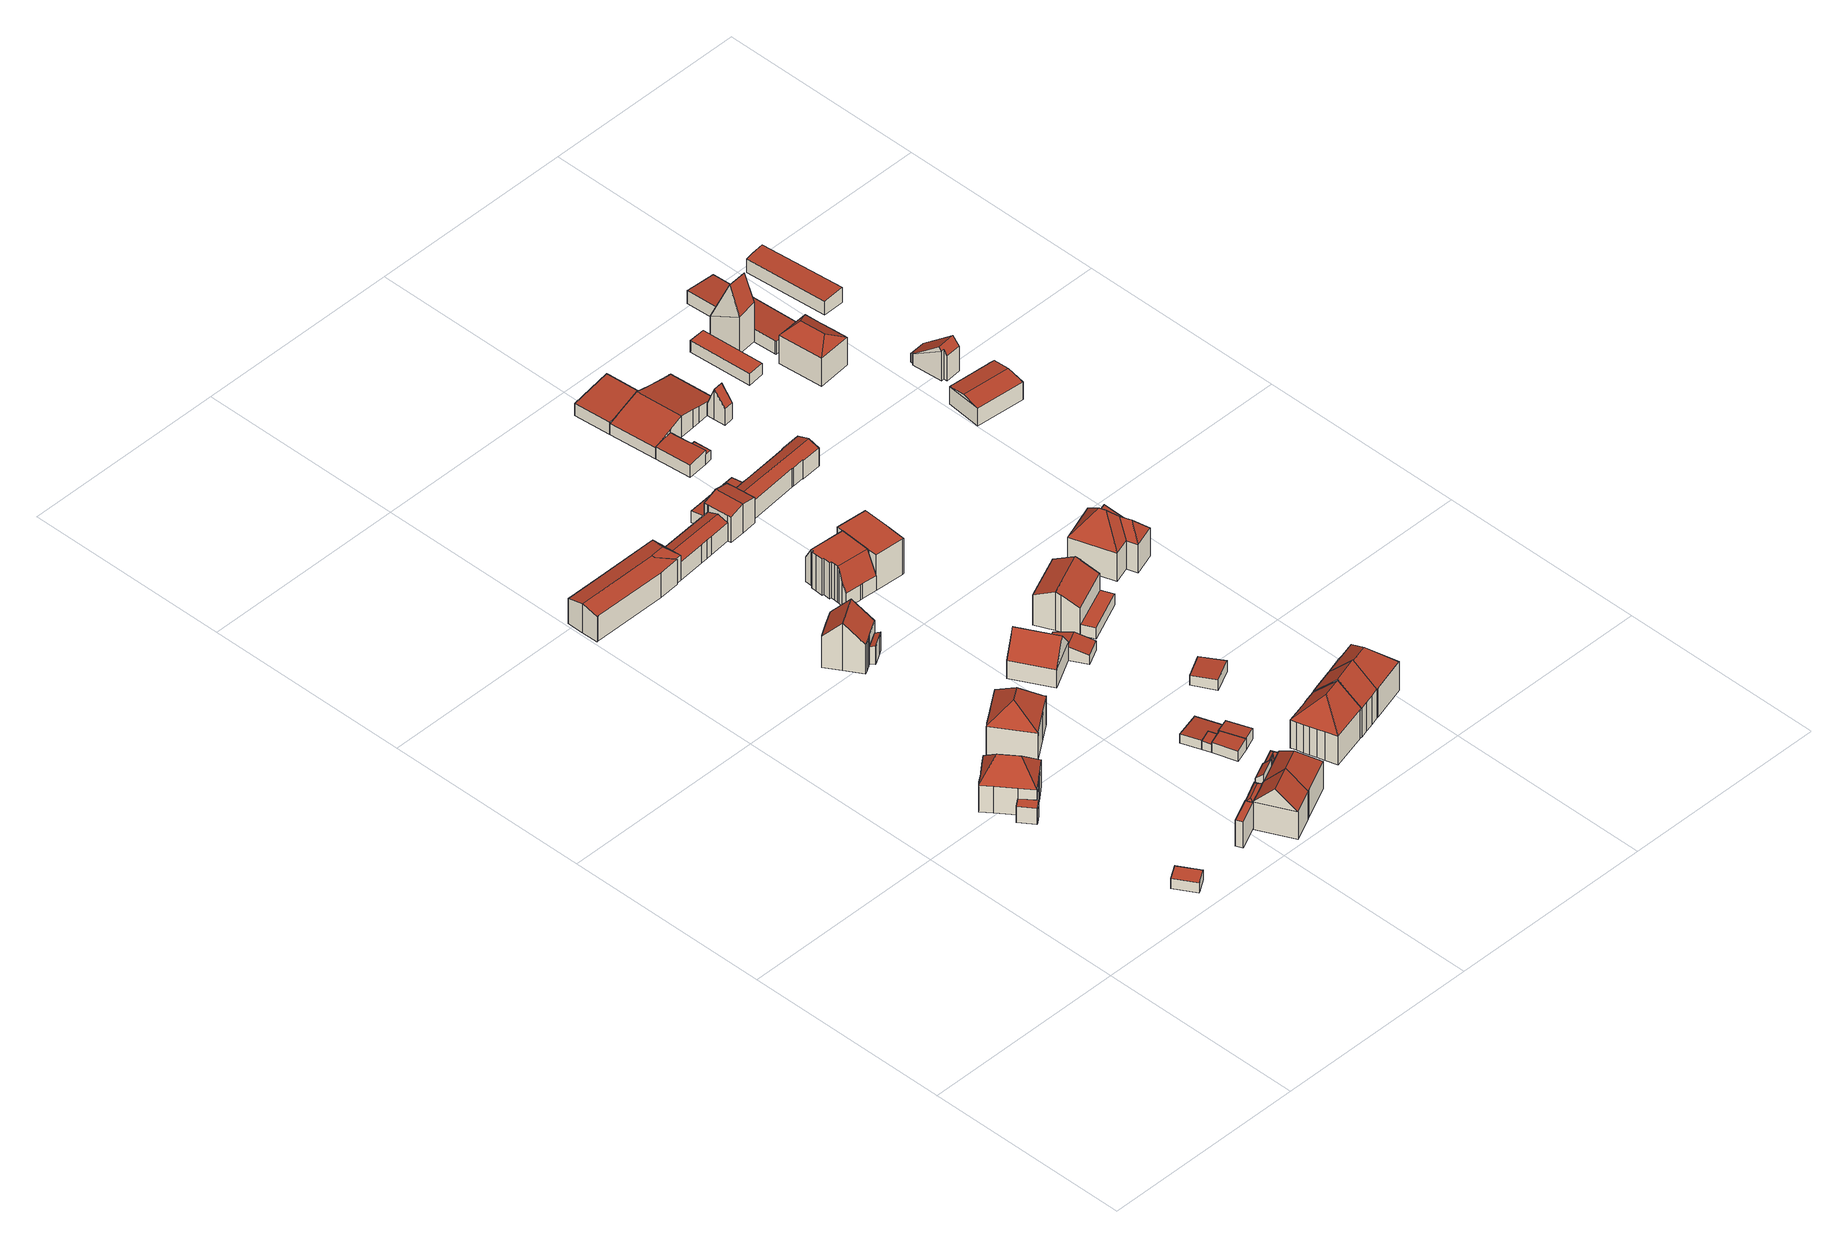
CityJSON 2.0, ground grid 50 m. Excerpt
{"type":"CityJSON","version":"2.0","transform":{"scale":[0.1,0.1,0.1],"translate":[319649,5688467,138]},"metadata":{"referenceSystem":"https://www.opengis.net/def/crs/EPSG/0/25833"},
"CityObjects":{
"building1":{"type":"Building","attributes":{"Dachtyp_tdc":"tdcPolyFlatRoof","Gemeindeschluessel":14713000,"Dachneigung":0,"QualitaetDacherkennung":78,"Geometrietyp2DReferenz":"3000","function":"31001_9998","roofType":"1000","measuredHeight":2.66},"geometry":[{"type":"MultiSurface","lod":"2","boundaries":[[[0,1,2,3]],[[1,4,5,2]],[[4,6,7,5]],[[6,8,9,7]],[[8,10,11,9]],[[10,0,3,11]],[[10,8,6,4,1,0]],[[3,2,5,7,9,11]]],"semantics":{"surfaces":[{"type":"WallSurface"},{"type":"RoofSurface"},{"type":"GroundSurface"}],"values":[0,0,0,0,0,0,1,2]}}]},
"building2":{"type":"Building","attributes":{"Gemeindeschluessel":14713000,"Geometrietyp2DReferenz":"3000","function":"31001_9998","roofType":"9999"},"children":["building2-1","building2-2"]},
"building2-1":{"type":"BuildingPart","attributes":{"Dachtyp_tdc":"tdcPolyFlatRoof","Dachneigung":0,"QualitaetDacherkennung":49,"Geometrietyp2DReferenz":"3000","roofType":"1000","measuredHeight":4.29},"parents":["building2"],"geometry":[{"type":"MultiSurface","lod":"2","boundaries":[[[12,13,14,15]],[[13,16,17,14]],[[16,18,19,17]],[[18,20,21,19]],[[20,18,16,13,12,22]],[[15,14,17,19,21,23]],[[15,23,22,12]],[[23,21,20,22]]],"semantics":{"surfaces":[{"type":"WallSurface"},{"type":"RoofSurface"},{"type":"GroundSurface"},{"type":"ClosureSurface"}],"values":[0,0,0,0,1,2,3,3]}}]},
"building2-2":{"type":"BuildingPart","attributes":{"Dachtyp_tdc":"tdcHipRoof","Dachneigung":46.5,"QualitaetDacherkennung":82,"Geometrietyp2DReferenz":"3000","roofType":"3200","measuredHeight":11.86},"parents":["building2"],"geometry":[{"type":"MultiSurface","lod":"2","boundaries":[[[24,25,26,27]],[[25,28,29,26]],[[28,30,31,29]],[[30,32,33,31]],[[32,34,35,33]],[[34,36,37,35]],[[36,38,39,37]],[[38,40,41,39]],[[40,42,43,41]],[[42,44,45,43]],[[44,46,47,45]],[[46,48,49,47]],[[48,50,51,49]],[[50,52,12,15,51]],[[53,54,55,21,20]],[[54,24,27,55]],[[56,52,50,48,46,44,42,40,57]],[[38,36,34,32,30,28,25,24,58]],[[40,38,58,57]],[[24,54,53,56,57,58]],[[27,26,29,31,33,35,37,39,41,43,45,47,49,51,15,23,21,55]],[[22,12,52,56]],[[23,15,12,22]],[[20,22,56,53]],[[23,22,20,21]]],"semantics":{"surfaces":[{"type":"WallSurface"},{"type":"RoofSurface"},{"type":"GroundSurface"},{"type":"ClosureSurface"}],"values":[0,0,0,0,0,0,0,0,0,0,0,0,0,0,0,0,1,1,1,1,2,0,3,0,3]}}]},
"building3":{"type":"Building","attributes":{"Dachtyp_tdc":"tdcPolyFlatRoof","Gemeindeschluessel":14713000,"Dachneigung":0,"QualitaetDacherkennung":28,"Geometrietyp2DReferenz":"3000","function":"31001_9998","roofType":"1000","measuredHeight":6.95},"geometry":[{"type":"MultiSurface","lod":"2","boundaries":[[[59,60,61,62]],[[60,63,64,61]],[[63,65,66,64]],[[65,59,62,66]],[[65,63,60,59]],[[62,61,64,66]]],"semantics":{"surfaces":[{"type":"WallSurface"},{"type":"RoofSurface"},{"type":"GroundSurface"}],"values":[0,0,0,0,1,2]}}]},
"building4":{"type":"Building","attributes":{"Dachtyp_tdc":"tdcFreeFormRoof","Gemeindeschluessel":14713000,"Dachneigung":41.77,"QualitaetDacherkennung":82,"Geometrietyp2DReferenz":"3000","function":"31001_9998","roofType":"5000","measuredHeight":12.21},"geometry":[{"type":"MultiSurface","lod":"2","boundaries":[[[67,68,69,70]],[[68,71,72,69]],[[71,73,74,72]],[[73,75,76,74]],[[75,77,78,76]],[[77,79,80,78]],[[79,81,82,80]],[[81,83,84,82]],[[83,85,86,84]],[[85,87,88,86]],[[87,89,90,88]],[[89,67,70,90]],[[91,81,79,92,93]],[[89,94,67]],[[94,93,92,77,75,73,71,68,67]],[[83,91,93,94,89,87,85]],[[79,77,92]],[[83,81,91]],[[70,69,72,74,76,78,80,82,84,86,88,90]]],"semantics":{"surfaces":[{"type":"WallSurface"},{"type":"RoofSurface"},{"type":"GroundSurface"}],"values":[0,0,0,0,0,0,0,0,0,0,0,0,1,1,1,1,0,0,2]}}]},
"building5":{"type":"Building","attributes":{"Dachtyp_tdc":"tdcFreeFormRoof","Gemeindeschluessel":14713000,"Dachneigung":27.28,"QualitaetDacherkennung":21,"Geometrietyp2DReferenz":"3000","function":"31001_9998","roofType":"5000","measuredHeight":7.57},"geometry":[{"type":"MultiSurface","lod":"2","boundaries":[[[95,96,97,98]],[[96,99,100,97]],[[99,101,102,100]],[[101,95,98,102]],[[103,104,101,99]],[[103,99,96]],[[104,103,96,95]],[[104,95,101]],[[98,97,100,102]]],"semantics":{"surfaces":[{"type":"WallSurface"},{"type":"RoofSurface"},{"type":"GroundSurface"}],"values":[0,0,0,0,1,1,1,1,2]}}]},
"building6":{"type":"Building","attributes":{"Dachtyp_tdc":"tdcFreeFormRoof","Gemeindeschluessel":14713000,"Dachneigung":45.84,"QualitaetDacherkennung":69,"Geometrietyp2DReferenz":"3000","function":"31001_9998","roofType":"5000","measuredHeight":12.21},"geometry":[{"type":"MultiSurface","lod":"2","boundaries":[[[105,106,102,107]],[[106,108,109,102]],[[108,110,100,109]],[[110,111,112,100]],[[111,113,114,112]],[[113,105,107,114]],[[115,116,117,118,119,120]],[[113,120,119,105]],[[106,118,117,108]],[[105,119,118,106]],[[108,117,116,110]],[[110,116,115,111]],[[111,115,120,113]],[[107,102,109,100,112,114]]],"semantics":{"surfaces":[{"type":"WallSurface"},{"type":"RoofSurface"},{"type":"GroundSurface"}],"values":[0,0,0,0,0,0,1,1,0,0,0,0,0,2]}}]},
"building7":{"type":"Building","attributes":{"Gemeindeschluessel":14713000,"Geometrietyp2DReferenz":"3000","function":"31001_9998","roofType":"9999"},"children":["building7-1","building7-2"]},
"building7-1":{"type":"BuildingPart","attributes":{"Dachtyp_tdc":"tdcPolyFlatRoof","Dachneigung":17.77,"QualitaetDacherkennung":43,"Geometrietyp2DReferenz":"3000","roofType":"2100","measuredHeight":4.96},"parents":["building7"],"geometry":[{"type":"MultiSurface","lod":"2","boundaries":[[[121,122,123,124]],[[122,125,126,123]],[[125,127,128,126]],[[127,129,130,128]],[[129,131,132,130]],[[133,121,124,134]],[[133,131,129,127,125,122,121]],[[124,123,126,128,130,132,134]],[[134,132,131,133]]],"semantics":{"surfaces":[{"type":"WallSurface"},{"type":"RoofSurface"},{"type":"GroundSurface"},{"type":"ClosureSurface"}],"values":[0,0,0,0,0,0,1,2,3]}}]},
"building7-2":{"type":"BuildingPart","attributes":{"Dachtyp_tdc":"tdcGableRoof","Dachneigung":45.59,"QualitaetDacherkennung":78,"Geometrietyp2DReferenz":"3000","roofType":"3100","measuredHeight":12.69},"parents":["building7"],"geometry":[{"type":"MultiSurface","lod":"2","boundaries":[[[135,136,137,138]],[[136,139,140,137]],[[139,141,142,140]],[[141,143,144,142]],[[143,145,146,144]],[[145,147,148,146]],[[147,149,150,148]],[[149,151,152,150]],[[151,153,154,152]],[[153,155,133,134,154]],[[156,135,138,132,131]],[[153,151,149,147,145,143,141]],[[141,139,136,135,156,155,153]],[[138,137,140,142,144,146,148,150,152,154,134,132]],[[131,133,155,156]],[[131,132,134,133]]],"semantics":{"surfaces":[{"type":"WallSurface"},{"type":"RoofSurface"},{"type":"GroundSurface"},{"type":"ClosureSurface"}],"values":[0,0,0,0,0,0,0,0,0,0,0,1,1,2,0,3]}}]},
"building8":{"type":"Building","attributes":{"Gemeindeschluessel":14713000,"Geometrietyp2DReferenz":"3000","function":"31001_9998","roofType":"9999"},"children":["building8-1","building8-2"]},
"building8-1":{"type":"BuildingPart","attributes":{"Dachtyp_tdc":"tdcPolyFlatRoof","Dachneigung":41.36,"QualitaetDacherkennung":38,"Geometrietyp2DReferenz":"3000","roofType":"2100","measuredHeight":9.29},"parents":["building8"],"geometry":[{"type":"MultiSurface","lod":"2","boundaries":[[[157,158,159,160]],[[158,161,162,159]],[[161,163,162]],[[164,157,160,112,115]],[[164,161,158,157]],[[160,159,162,112]],[[164,115,163,161]],[[115,112,162,163]]],"semantics":{"surfaces":[{"type":"WallSurface"},{"type":"RoofSurface"},{"type":"GroundSurface"},{"type":"ClosureSurface"}],"values":[0,0,0,0,1,2,0,3]}}]},
"building8-2":{"type":"BuildingPart","attributes":{"Dachtyp_tdc":"tdcHipAndGableRoof","Dachneigung":45.84,"QualitaetDacherkennung":68,"Geometrietyp2DReferenz":"3000","roofType":"5000","measuredHeight":12.21},"parents":["building8"],"geometry":[{"type":"MultiSurface","lod":"2","boundaries":[[[120,115,112,165]],[[163,166,167,162]],[[166,168,169,167]],[[168,170,171,169]],[[170,172,173,171]],[[172,113,114,173]],[[113,120,165,114]],[[170,168,174]],[[168,166,163,115,120,174]],[[120,113,172,170,174]],[[165,112,162,167,169,171,173,114]],[[162,112,115,163]]],"semantics":{"surfaces":[{"type":"WallSurface"},{"type":"RoofSurface"},{"type":"GroundSurface"},{"type":"ClosureSurface"}],"values":[0,0,0,0,0,0,0,1,1,1,2,3]}}]},
"building9":{"type":"Building","attributes":{"Dachtyp_tdc":"tdcFreeFormRoof","Gemeindeschluessel":14713000,"Dachneigung":28.55,"QualitaetDacherkennung":20,"Geometrietyp2DReferenz":"3000","function":"31001_9998","roofType":"5000","measuredHeight":7.57},"geometry":[{"type":"MultiSurface","lod":"2","boundaries":[[[175,176,177,178]],[[176,179,180,177]],[[179,181,182,180]],[[181,183,184,182]],[[183,175,178,184]],[[185,181,179]],[[179,176,186,185]],[[185,183,181]],[[185,175,183]],[[186,175,185]],[[175,186,176]],[[178,177,180,182,184]]],"semantics":{"surfaces":[{"type":"WallSurface"},{"type":"RoofSurface"},{"type":"GroundSurface"}],"values":[0,0,0,0,0,1,1,1,1,1,0,2]}}]},
"building10":{"type":"Building","attributes":{"Gemeindeschluessel":14713000,"Dachtyp_tdc":"tdcPolyFlatRoof","Dachneigung":5.52,"QualitaetDacherkennung":49,"Geometrietyp2DReferenz":"3000","function":"31001_9998","roofType":"2100","measuredHeight":2.54},"geometry":[{"type":"MultiSurface","lod":"2","boundaries":[[[187,188,189,190]],[[188,191,192,189]],[[191,193,194,192]],[[193,187,190,194]],[[193,191,188,187]],[[190,189,192,194]]],"semantics":{"surfaces":[{"type":"WallSurface"},{"type":"RoofSurface"},{"type":"GroundSurface"}],"values":[0,0,0,0,1,2]}}]},
"building11":{"type":"Building","attributes":{"Dachtyp_tdc":"tdcPolyFlatRoof","Gemeindeschluessel":14713000,"Dachneigung":5.08,"QualitaetDacherkennung":71,"Geometrietyp2DReferenz":"3000","function":"31001_9998","roofType":"2100","measuredHeight":3},"geometry":[{"type":"MultiSurface","lod":"2","boundaries":[[[195,196,197,198]],[[196,199,194,197]],[[199,200,192,194]],[[200,201,202,192]],[[201,203,204,202]],[[203,195,198,204]],[[203,201,200,199,196,195]],[[198,197,194,192,202,204]]],"semantics":{"surfaces":[{"type":"WallSurface"},{"type":"RoofSurface"},{"type":"GroundSurface"}],"values":[0,0,0,0,0,0,1,2]}}]},
"building12":{"type":"Building","attributes":{"Dachtyp_tdc":"tdcPolyFlatRoof","Gemeindeschluessel":14713000,"Dachneigung":8.57,"QualitaetDacherkennung":53,"Geometrietyp2DReferenz":"3000","function":"31001_9998","roofType":"2100","measuredHeight":2.52},"geometry":[{"type":"MultiSurface","lod":"2","boundaries":[[[205,206,207,208]],[[206,209,210,207]],[[209,211,212,210]],[[211,213,214,212]],[[213,215,216,214]],[[215,217,218,216]],[[217,219,220,218]],[[219,205,208,220]],[[219,217,215,213,211,209,206,205]],[[208,207,210,212,214,216,218,220]]],"semantics":{"surfaces":[{"type":"WallSurface"},{"type":"RoofSurface"},{"type":"GroundSurface"}],"values":[0,0,0,0,0,0,0,0,1,2]}}]},
"building13":{"type":"Building","attributes":{"Dachtyp_tdc":"tdcPolyFlatRoof","Gemeindeschluessel":14713000,"Dachneigung":3.66,"QualitaetDacherkennung":77,"Geometrietyp2DReferenz":"3000","function":"31001_9998","roofType":"2100","measuredHeight":3},"geometry":[{"type":"MultiSurface","lod":"2","boundaries":[[[221,222,223,224]],[[222,225,226,223]],[[225,195,198,226]],[[195,201,202,198]],[[201,221,224,202]],[[201,195,225,222,221]],[[224,223,226,198,202]]],"semantics":{"surfaces":[{"type":"WallSurface"},{"type":"RoofSurface"},{"type":"GroundSurface"}],"values":[0,0,0,0,0,1,2]}}]},
"building14":{"type":"Building","attributes":{"Gemeindeschluessel":14713000,"Dachtyp_tdc":"tdcFreeFormRoof","Dachneigung":51.09,"QualitaetDacherkennung":85,"Geometrietyp2DReferenz":"3000","function":"31001_9998","roofType":"5000","measuredHeight":10.2},"geometry":[{"type":"MultiSurface","lod":"2","boundaries":[[[227,228,229,230]],[[228,231,232,229]],[[231,233,234,232]],[[233,235,236,234]],[[235,237,238,236]],[[237,227,230,238]],[[239,240,241,242,243,244]],[[244,243,245,227]],[[228,245,243,242,231]],[[227,245,228]],[[231,242,241,233]],[[233,241,240,235]],[[235,240,239,237]],[[237,239,244,227]],[[230,229,232,234,236,238]]],"semantics":{"surfaces":[{"type":"WallSurface"},{"type":"RoofSurface"},{"type":"GroundSurface"}],"values":[0,0,0,0,0,0,1,1,0,0,0,0,0,0,2]}}]},
"building15":{"type":"Building","attributes":{"Gemeindeschluessel":14713000,"Geometrietyp2DReferenz":"3000","function":"31001_2000","roofType":"9999"},"children":["building15-1","building15-2","building15-3","building15-4"]},
"building15-1":{"type":"BuildingPart","attributes":{"Dachtyp_tdc":"tdcGableRoof","Dachneigung":14.07,"QualitaetDacherkennung":74,"Geometrietyp2DReferenz":"3000","roofType":"3100","measuredHeight":7.76},"parents":["building15"],"geometry":[{"type":"MultiSurface","lod":"2","boundaries":[[[246,247,248,249,250]],[[247,251,252,248]],[[251,253,254,252]],[[253,255,256,254]],[[255,257,258,256]],[[257,259,258]],[[260,261,262]],[[260,263,264,261]],[[263,265,266,264]],[[265,267,268,266]],[[267,269,270,268]],[[269,271,270]],[[265,263,260,257,255,253]],[[253,251,247,246,269,267,265]],[[272,249,248,252,254,256,258,273,261,264,266,268,270]],[[250,274,271,269,246]],[[250,249,272,274]],[[272,270,271,274]],[[260,262,275,259,257]],[[262,261,273,275]],[[275,273,258,259]]],"semantics":{"surfaces":[{"type":"WallSurface"},{"type":"RoofSurface"},{"type":"GroundSurface"},{"type":"ClosureSurface"}],"values":[0,0,0,0,0,0,0,0,0,0,0,0,1,1,2,0,3,3,0,3,3]}}]},
"building15-2":{"type":"BuildingPart","attributes":{"Dachtyp_tdc":"tdcFreeFormRoof","Dachneigung":13.05,"QualitaetDacherkennung":89,"Geometrietyp2DReferenz":"3000","roofType":"5000","measuredHeight":7.6},"parents":["building15"],"geometry":[{"type":"MultiSurface","lod":"2","boundaries":[[[276,277,278,279]],[[277,280,281,278]],[[280,282,283,281]],[[282,284,285,283]],[[284,286,287,288,285]],[[289,290,291,292,293]],[[290,294,295,291]],[[294,296,297,295]],[[296,298,299,297]],[[298,276,279,299]],[[294,290,300]],[[290,289,301,302,300]],[[289,286,284,301]],[[284,282,280,277,302,301]],[[277,276,298,296,294,300,302]],[[279,278,281,283,285,288,303,292,291,295,297,299]],[[293,304,287,286,289]],[[293,292,303,304]],[[303,288,287,304]]],"semantics":{"surfaces":[{"type":"WallSurface"},{"type":"RoofSurface"},{"type":"GroundSurface"},{"type":"ClosureSurface"}],"values":[0,0,0,0,0,0,0,0,0,0,1,1,1,1,1,2,0,3,3]}}]},
"building15-3":{"type":"BuildingPart","attributes":{"Dachtyp_tdc":"tdcGableRoof","Dachneigung":19.37,"QualitaetDacherkennung":83,"Geometrietyp2DReferenz":"3000","roofType":"3100","measuredHeight":5.79},"parents":["building15"],"geometry":[{"type":"MultiSurface","lod":"2","boundaries":[[[305,306,307,308]],[[306,309,310,307]],[[309,293,292,310]],[[287,311,248,288]],[[311,250,249,248]],[[271,305,308,270]],[[274,250,311,287,304]],[[304,293,309,306,305,271,274]],[[308,307,310,292,303,288,248,249,272,270]],[[303,292,293,304]],[[303,304,287,288]],[[272,249,250,274]],[[272,274,271,270]]],"semantics":{"surfaces":[{"type":"WallSurface"},{"type":"RoofSurface"},{"type":"GroundSurface"},{"type":"ClosureSurface"}],"values":[0,0,0,0,0,0,1,1,2,3,3,3,3]}}]},
"building15-4":{"type":"BuildingPart","attributes":{"Dachtyp_tdc":"tdcGableRoof","Dachneigung":21.18,"QualitaetDacherkennung":63,"Geometrietyp2DReferenz":"3000","roofType":"3100","measuredHeight":5.88},"parents":["building15"],"geometry":[{"type":"MultiSurface","lod":"2","boundaries":[[[312,313,314,315]],[[313,316,317,314]],[[316,318,319,317]],[[318,262,261,319]],[[259,320,321,258]],[[320,322,323,321]],[[322,324,325,323]],[[324,326,327,325]],[[326,328,329,327]],[[328,330,331,329]],[[330,332,333,331]],[[332,334,335,333]],[[334,336,315,335]],[[336,312,315]],[[332,330,328,326,324,322,320,259,275]],[[275,262,318,316,313,312,336,334,332]],[[314,317,319,261,273,258,321,323,325,327,329,331,333,335,315]],[[273,261,262,275]],[[259,258,273,275]]],"semantics":{"surfaces":[{"type":"WallSurface"},{"type":"RoofSurface"},{"type":"GroundSurface"},{"type":"ClosureSurface"}],"values":[0,0,0,0,0,0,0,0,0,0,0,0,0,0,1,1,2,3,3]}}]},
"building16":{"type":"Building","attributes":{"Dachtyp_tdc":"tdcCutGableRoof","Gemeindeschluessel":14713000,"Dachneigung":0.226,"QualitaetDacherkennung":37,"Geometrietyp2DReferenz":"3000","function":"31001_9998","roofType":"9999","measuredHeight":9.65},"geometry":[{"type":"MultiSurface","lod":"2","boundaries":[[[337,338,339,340]],[[338,341,342,339]],[[341,343,344,342]],[[343,345,346,344]],[[345,347,348,346]],[[347,349,350,348]],[[349,351,352,350]],[[351,353,354,352]],[[353,355,356,354]],[[355,357,358,356]],[[357,359,360,358]],[[359,361,362,360]],[[361,363,364,362]],[[363,365,366,364]],[[365,367,368,366]],[[367,369,370,368]],[[369,371,372,370]],[[371,373,374,372]],[[373,375,376,374]],[[375,377,378,376]],[[377,337,340,378]],[[373,371,369,367,365,363,361,359,357]],[[355,353,351,349]],[[357,355,349,347,345,343,341,338,337,377,375,373]],[[340,339,342,344,346,348,350,352,354,356,358,360,362,364,366,368,370,372,374,376,378]]],"semantics":{"surfaces":[{"type":"WallSurface"},{"type":"RoofSurface"},{"type":"GroundSurface"}],"values":[0,0,0,0,0,0,0,0,0,0,0,0,0,0,0,0,0,0,0,0,0,1,1,1,2]}}]},
"building17":{"type":"Building","attributes":{"Dachtyp_tdc":"tdcHipAndGableRoof","Gemeindeschluessel":14713000,"Dachneigung":44.51,"QualitaetDacherkennung":81,"Geometrietyp2DReferenz":"3000","function":"31001_9998","roofType":"5000","measuredHeight":12.97},"geometry":[{"type":"MultiSurface","lod":"2","boundaries":[[[379,380,381,382]],[[380,383,384,381]],[[383,385,386,384]],[[385,387,388,386]],[[387,389,390,388]],[[389,391,392,390]],[[391,393,394,392]],[[393,395,396,394]],[[395,397,398,396]],[[397,399,400,398]],[[399,401,402,400]],[[401,403,404,402]],[[403,379,382,404]],[[399,397,395,393,391,389,387,405]],[[387,385,383,380,405]],[[380,379,403,401,399,405]],[[382,381,384,386,388,390,392,394,396,398,400,402,404]]],"semantics":{"surfaces":[{"type":"WallSurface"},{"type":"RoofSurface"},{"type":"GroundSurface"}],"values":[0,0,0,0,0,0,0,0,0,0,0,0,0,1,1,1,2]}}]},
"building18":{"type":"Building","attributes":{"Dachtyp_tdc":"tdcFreeFormRoof","Gemeindeschluessel":14713000,"Dachneigung":14.39,"QualitaetDacherkennung":77,"Geometrietyp2DReferenz":"3000","function":"31001_9998","roofType":"5000","measuredHeight":3.56},"geometry":[{"type":"MultiSurface","lod":"2","boundaries":[[[406,407,408,409]],[[407,410,411,408]],[[410,412,413,411]],[[412,414,415,413]],[[414,406,409,415]],[[407,406,416,417,410]],[[417,416,414,412]],[[412,410,417]],[[406,414,416]],[[409,408,411,413,415]]],"semantics":{"surfaces":[{"type":"WallSurface"},{"type":"RoofSurface"},{"type":"GroundSurface"}],"values":[0,0,0,0,0,1,1,0,0,2]}}]},
"building19":{"type":"Building","attributes":{"Gemeindeschluessel":14713000,"Geometrietyp2DReferenz":"3000","function":"31001_9998","roofType":"9999"},"children":["building19-1","building19-2"]},
"building19-1":{"type":"BuildingPart","attributes":{"Dachtyp_tdc":"tdcPolyFlatRoof","Dachneigung":0,"QualitaetDacherkennung":44,"Geometrietyp2DReferenz":"3000","roofType":"1000","measuredHeight":9.53},"parents":["building19"],"geometry":[{"type":"MultiSurface","lod":"2","boundaries":[[[418,419,420,421,422]],[[419,423,424,420]],[[423,425,426,424]],[[425,427,428,426]],[[427,429,430,428]],[[429,431,432,433,430]],[[429,427,425,423,419,418,431]],[[433,421,420,424,426,428,430]],[[422,432,431,418]],[[422,421,433,432]]],"semantics":{"surfaces":[{"type":"WallSurface"},{"type":"RoofSurface"},{"type":"GroundSurface"},{"type":"ClosureSurface"}],"values":[0,0,0,0,0,0,1,2,0,3]}}]},
"building19-2":{"type":"BuildingPart","attributes":{"Dachtyp_tdc":"tdcPolyFlatRoof","Dachneigung":0,"QualitaetDacherkennung":97,"Geometrietyp2DReferenz":"3000","roofType":"1000","measuredHeight":7.38},"parents":["building19"],"geometry":[{"type":"MultiSurface","lod":"2","boundaries":[[[432,434,435,433]],[[434,436,437,435]],[[436,438,439,437]],[[438,440,441,439]],[[440,442,443,441]],[[442,444,445,443]],[[444,422,421,445]],[[444,442,440,438,436,434,432,422]],[[421,433,435,437,439,441,443,445]],[[433,421,422,432]]],"semantics":{"surfaces":[{"type":"WallSurface"},{"type":"RoofSurface"},{"type":"GroundSurface"},{"type":"ClosureSurface"}],"values":[0,0,0,0,0,0,0,1,2,3]}}]},
"building20":{"type":"Building","attributes":{"Dachtyp_tdc":"tdcPolyFlatRoof","Gemeindeschluessel":14713000,"Dachneigung":3.89,"QualitaetDacherkennung":71,"Geometrietyp2DReferenz":"3000","function":"31001_9998","roofType":"2100","measuredHeight":2.89},"geometry":[{"type":"MultiSurface","lod":"2","boundaries":[[[446,447,448,449]],[[447,450,451,448]],[[450,452,453,451]],[[452,446,449,453]],[[452,450,447,446]],[[449,448,451,453]]],"semantics":{"surfaces":[{"type":"WallSurface"},{"type":"RoofSurface"},{"type":"GroundSurface"}],"values":[0,0,0,0,1,2]}}]},
"building21":{"type":"Building","attributes":{"Dachtyp_tdc":"tdcPolyFlatRoof","Gemeindeschluessel":14713000,"Dachneigung":3.87,"QualitaetDacherkennung":72,"Geometrietyp2DReferenz":"3000","function":"31001_2000","roofType":"2100","measuredHeight":3.38},"geometry":[{"type":"MultiSurface","lod":"2","boundaries":[[[454,455,456,457]],[[455,458,459,456]],[[458,460,461,459]],[[460,462,463,461]],[[462,464,465,463]],[[464,466,467,465]],[[466,454,457,467]],[[466,464,462,460,458,455,454]],[[457,456,459,461,463,465,467]]],"semantics":{"surfaces":[{"type":"WallSurface"},{"type":"RoofSurface"},{"type":"GroundSurface"}],"values":[0,0,0,0,0,0,0,1,2]}}]},
"building22":{"type":"Building","attributes":{"Dachtyp_tdc":"tdcFreeFormRoof","Gemeindeschluessel":14713000,"Dachneigung":45.16,"QualitaetDacherkennung":67,"Geometrietyp2DReferenz":"3000","function":"31001_9998","roofType":"5000","measuredHeight":13.17},"geometry":[{"type":"MultiSurface","lod":"2","boundaries":[[[468,469,470,471]],[[469,472,473,470]],[[472,474,475,473]],[[474,476,477,475]],[[476,478,479,477]],[[478,480,481,479]],[[480,482,483,481]],[[482,468,471,483]],[[480,478,484,485,468,482]],[[484,476,474,472,469,485]],[[469,468,485]],[[478,476,484]],[[471,470,473,475,477,479,481,483]]],"semantics":{"surfaces":[{"type":"WallSurface"},{"type":"RoofSurface"},{"type":"GroundSurface"}],"values":[0,0,0,0,0,0,0,0,1,1,0,0,2]}}]},
"building23":{"type":"Building","attributes":{"Dachtyp_tdc":"tdcGableRoof","Gemeindeschluessel":14713000,"Dachneigung":28.84,"QualitaetDacherkennung":15,"Geometrietyp2DReferenz":"3000","function":"31001_9998","roofType":"3100","measuredHeight":10.42},"geometry":[{"type":"MultiSurface","lod":"2","boundaries":[[[486,487,488,489]],[[487,490,491,488]],[[490,492,493,491]],[[492,494,495,493]],[[494,496,497,495]],[[496,498,499,497]],[[498,500,501,499]],[[500,502,503,501]],[[502,504,505,503]],[[504,486,489,505]],[[500,498,496,494]],[[494,492,490,487,486,504,502,500]],[[489,488,491,493,495,497,499,501,503,505]]],"semantics":{"surfaces":[{"type":"WallSurface"},{"type":"RoofSurface"},{"type":"GroundSurface"}],"values":[0,0,0,0,0,0,0,0,0,0,1,1,2]}}]},
"building24":{"type":"Building","attributes":{"Dachtyp_tdc":"tdcPolyFlatRoof","Gemeindeschluessel":14713000,"Dachneigung":0,"QualitaetDacherkennung":67,"Geometrietyp2DReferenz":"3000","function":"31001_9998","roofType":"1000","measuredHeight":3},"geometry":[{"type":"MultiSurface","lod":"2","boundaries":[[[506,507,508,509]],[[507,510,511,508]],[[510,512,513,511]],[[512,506,509,513]],[[512,510,507,506]],[[509,508,511,513]]],"semantics":{"surfaces":[{"type":"WallSurface"},{"type":"RoofSurface"},{"type":"GroundSurface"}],"values":[0,0,0,0,1,2]}}]},
"building25":{"type":"Building","attributes":{"Gemeindeschluessel":14713000,"Dachtyp_tdc":"tdcFreeFormRoof","Dachneigung":44.22,"QualitaetDacherkennung":72,"Geometrietyp2DReferenz":"3000","function":"31001_9998","roofType":"5000","measuredHeight":13.17},"geometry":[{"type":"MultiSurface","lod":"2","boundaries":[[[476,514,515,516]],[[514,517,518,515]],[[517,519,520,518]],[[519,521,522,520]],[[521,523,524,522]],[[523,525,526,524]],[[525,527,528,526]],[[527,529,530,528]],[[529,476,516,530]],[[531,525,523,521,519,532]],[[532,519,517,514,476,533]],[[527,531,532,533,529]],[[476,529,533]],[[527,525,531]],[[516,515,518,520,522,524,526,528,530]]],"semantics":{"surfaces":[{"type":"WallSurface"},{"type":"RoofSurface"},{"type":"GroundSurface"}],"values":[0,0,0,0,0,0,0,0,0,1,1,1,0,0,2]}}]},
"building26":{"type":"Building","attributes":{"Gemeindeschluessel":14713000,"Geometrietyp2DReferenz":"3000","function":"31001_2000","roofType":"9999"},"children":["building26-1","building26-2","building26-3","building26-4","building26-5"]},
"building26-1":{"type":"BuildingPart","attributes":{"Dachtyp_tdc":"tdcPolyFlatRoof","Dachneigung":3.88,"QualitaetDacherkennung":63,"Geometrietyp2DReferenz":"3000","roofType":"2100","measuredHeight":2.62},"parents":["building26"],"geometry":[{"type":"MultiSurface","lod":"2","boundaries":[[[534,535,536,537]],[[535,538,539,536]],[[538,540,541,539]],[[538,535,534,540]],[[541,537,536,539]],[[537,541,540,534]]],"semantics":{"surfaces":[{"type":"WallSurface"},{"type":"RoofSurface"},{"type":"GroundSurface"},{"type":"ClosureSurface"}],"values":[0,0,0,1,2,3]}}]},
"building26-2":{"type":"BuildingPart","attributes":{"Dachtyp_tdc":"tdcGableRoof","Dachneigung":68.67,"QualitaetDacherkennung":10,"Geometrietyp2DReferenz":"3000","roofType":"3100","measuredHeight":8.09},"parents":["building26"],"geometry":[{"type":"MultiSurface","lod":"2","boundaries":[[[542,543,544,545]],[[543,546,547,544]],[[546,548,549,547]],[[548,550,551,549]],[[550,552,553,551]],[[552,554,555,553]],[[554,556,557,555]],[[558,542,545,559,560]],[[554,552,550,548,546]],[[546,543,542,558,561,556,554]],[[545,544,547,549,551,553,555,557,559]],[[560,561,558]],[[559,557,556,561,560]]],"semantics":{"surfaces":[{"type":"WallSurface"},{"type":"RoofSurface"},{"type":"GroundSurface"},{"type":"ClosureSurface"}],"values":[0,0,0,0,0,0,0,0,1,1,2,0,3]}}]},
"building26-3":{"type":"BuildingPart","attributes":{"Dachtyp_tdc":"tdcPolyFlatRoof","Dachneigung":6.32,"QualitaetDacherkennung":81,"Geometrietyp2DReferenz":"3000","roofType":"2100","measuredHeight":4.31},"parents":["building26"],"geometry":[{"type":"MultiSurface","lod":"2","boundaries":[[[562,563,564,565,566]],[[563,567,568,564]],[[567,569,570,568]],[[569,571,572,570]],[[571,569,567,563,562,573,574]],[[565,564,568,570,572,575]],[[562,566,573]],[[566,565,575,574,573]],[[574,575,572,571]]],"semantics":{"surfaces":[{"type":"WallSurface"},{"type":"RoofSurface"},{"type":"GroundSurface"},{"type":"ClosureSurface"}],"values":[0,0,0,0,1,2,0,3,3]}}]},
"building26-4":{"type":"BuildingPart","attributes":{"Dachtyp_tdc":"tdcPolyFlatRoof","Dachneigung":6.12,"QualitaetDacherkennung":87,"Geometrietyp2DReferenz":"3000","roofType":"2100","measuredHeight":3.75},"parents":["building26"],"geometry":[{"type":"MultiSurface","lod":"2","boundaries":[[[576,577,578,579]],[[577,580,537,578]],[[580,534,537]],[[581,582,583,541,540]],[[582,584,585,586,583]],[[584,582,581,580,577,576,587]],[[579,578,537,541,583,586]],[[540,534,580,581]],[[540,541,537,534]],[[587,585,584]],[[579,586,585,587,576]]],"semantics":{"surfaces":[{"type":"WallSurface"},{"type":"RoofSurface"},{"type":"GroundSurface"},{"type":"ClosureSurface"}],"values":[0,0,0,0,0,1,2,0,3,0,3]}}]},
"building26-5":{"type":"BuildingPart","attributes":{"Dachtyp_tdc":"tdcGableRoof","Dachneigung":13.84,"QualitaetDacherkennung":48,"Geometrietyp2DReferenz":"3000","roofType":"3100","measuredHeight":5.73},"parents":["building26"],"geometry":[{"type":"MultiSurface","lod":"2","boundaries":[[[588,589,590,572,571]],[[589,591,592,590]],[[591,593,594,592]],[[593,595,596,594]],[[595,560,559,596]],[[597,598,599,557,556]],[[598,600,601,599]],[[600,602,603,601]],[[602,604,576,579,603]],[[585,566,565,586]],[[602,600,598,597,561,560,595,593,591,589,588,605]],[[605,573,566,585,587,604,602]],[[565,575,572,590,592,594,596,559,557,599,601,603,579,586]],[[574,573,605]],[[575,565,566,573,574]],[[588,571,574,605]],[[571,572,575,574]],[[556,561,597]],[[557,559,560,561,556]],[[587,576,604]],[[585,586,579,576,587]]],"semantics":{"surfaces":[{"type":"WallSurface"},{"type":"RoofSurface"},{"type":"GroundSurface"},{"type":"ClosureSurface"}],"values":[0,0,0,0,0,0,0,0,0,0,1,1,2,0,3,0,3,0,3,0,3]}}]},
"building27":{"type":"Building","attributes":{"Dachtyp_tdc":"tdcFreeFormRoof","Gemeindeschluessel":14713000,"Dachneigung":50.29,"QualitaetDacherkennung":29,"Geometrietyp2DReferenz":"3000","function":"31001_9998","roofType":"5000","measuredHeight":13.38},"geometry":[{"type":"MultiSurface","lod":"2","boundaries":[[[606,607,608,609]],[[607,610,611,608]],[[610,612,613,611]],[[612,614,615,613]],[[614,616,617,615]],[[616,618,619,617]],[[618,620,621,619]],[[620,606,609,621]],[[622,623,618,616]],[[624,622,616,614]],[[625,624,614,612]],[[625,612,610]],[[626,607,606]],[[623,607,626]],[[622,607,623]],[[624,607,622]],[[625,607,624]],[[607,625,610]],[[626,606,620]],[[623,626,620,618]],[[609,608,611,613,615,617,619,621]]],"semantics":{"surfaces":[{"type":"WallSurface"},{"type":"RoofSurface"},{"type":"GroundSurface"}],"values":[0,0,0,0,0,0,0,0,1,1,1,1,1,1,1,1,1,1,1,1,2]}}]},
"building28":{"type":"Building","attributes":{"Dachtyp_tdc":"tdcPolyFlatRoof","Gemeindeschluessel":14713000,"Dachneigung":2.91,"QualitaetDacherkennung":73,"Geometrietyp2DReferenz":"3000","function":"31001_9998","roofType":"2100","measuredHeight":2.23},"geometry":[{"type":"MultiSurface","lod":"2","boundaries":[[[627,628,621,609]],[[628,629,630,621]],[[629,631,632,630]],[[631,633,634,632]],[[633,635,608,634]],[[635,627,609,608]],[[635,633,631,629,628,627]],[[609,621,630,632,634,608]]],"semantics":{"surfaces":[{"type":"WallSurface"},{"type":"RoofSurface"},{"type":"GroundSurface"}],"values":[0,0,0,0,0,0,1,2]}}]},
"building29":{"type":"Building","attributes":{"Dachtyp_tdc":"tdcPolyFlatRoof","Gemeindeschluessel":14713000,"Dachneigung":0,"QualitaetDacherkennung":0,"Geometrietyp2DReferenz":"3000","BezugspunktDach":"2000","function":"31001_2000","measuredHeight":3},"geometry":[{"type":"MultiSurface","lod":"2","boundaries":[[[636,637,638,639]],[[639,638,640,641]],[[638,637,642,640]],[[637,636,643,642]],[[636,639,641,643]],[[641,640,642,643]]],"semantics":{"surfaces":[{"type":"RoofSurface"},{"type":"WallSurface"},{"type":"GroundSurface"}],"values":[0,1,1,1,1,2]}}]},
"building30":{"type":"Building","attributes":{"Dachtyp_tdc":"tdcGableRoof","Gemeindeschluessel":14713000,"Dachneigung":65.33,"QualitaetDacherkennung":5,"Geometrietyp2DReferenz":"3000","function":"31001_2000","roofType":"3100","measuredHeight":16.83},"geometry":[{"type":"MultiSurface","lod":"2","boundaries":[[[644,645,646,647]],[[645,648,649,646]],[[648,650,651,649]],[[650,644,647,651]],[[648,645,652]],[[644,650,653]],[[645,644,653,652]],[[650,648,652,653]],[[647,646,649,651]]],"semantics":{"surfaces":[{"type":"WallSurface"},{"type":"RoofSurface"},{"type":"GroundSurface"}],"values":[0,0,0,0,0,0,1,1,2]}}]},
"building31":{"type":"Building","attributes":{"Dachtyp_tdc":"tdcHipRoof","Gemeindeschluessel":14713000,"Dachneigung":31,"QualitaetDacherkennung":88,"Geometrietyp2DReferenz":"3000","function":"31001_2000","roofType":"3200","measuredHeight":9.82},"geometry":[{"type":"MultiSurface","lod":"2","boundaries":[[[654,655,656,657]],[[655,658,659,656]],[[658,660,661,659]],[[660,662,663,661]],[[662,664,665,663]],[[664,654,657,665]],[[660,658,666]],[[655,654,667]],[[658,655,667,666]],[[654,664,662,660,666,667]],[[657,656,659,661,663,665]]],"semantics":{"surfaces":[{"type":"WallSurface"},{"type":"RoofSurface"},{"type":"GroundSurface"}],"values":[0,0,0,0,0,0,1,1,1,1,2]}}]},
"building32":{"type":"Building","attributes":{"Dachtyp_tdc":"tdcFreeFormRoof","Gemeindeschluessel":14713000,"Dachneigung":10,"QualitaetDacherkennung":65,"Geometrietyp2DReferenz":"3000","function":"31001_2000","roofType":"5000","measuredHeight":5.37},"geometry":[{"type":"MultiSurface","lod":"2","boundaries":[[[668,669,670,671]],[[669,672,673,670]],[[672,674,675,673]],[[674,676,677,675]],[[676,678,679,677]],[[678,680,681,679]],[[680,668,671,681]],[[682,683,668,680]],[[678,676,684,685,686,683,682]],[[668,683,686,669]],[[669,686,685,672]],[[672,685,684,674]],[[674,684,676]],[[678,682,680]],[[671,670,673,675,677,679,681]]],"semantics":{"surfaces":[{"type":"WallSurface"},{"type":"RoofSurface"},{"type":"GroundSurface"}],"values":[0,0,0,0,0,0,0,1,1,0,0,0,0,0,2]}}]},
"building33":{"type":"Building","attributes":{"Dachtyp_tdc":"tdcPolyFlatRoof","Gemeindeschluessel":14713000,"Dachneigung":7.85,"QualitaetDacherkennung":71,"Geometrietyp2DReferenz":"3000","function":"31001_2000","roofType":"2100","measuredHeight":3.52},"geometry":[{"type":"MultiSurface","lod":"2","boundaries":[[[687,688,689,690]],[[688,691,692,689]],[[691,693,694,692]],[[693,695,696,694]],[[695,697,698,696]],[[697,699,700,698]],[[699,701,702,700]],[[701,703,704,702]],[[703,687,690,704]],[[703,701,699,697,695,693,691,688,687]],[[690,689,692,694,696,698,700,702,704]]],"semantics":{"surfaces":[{"type":"WallSurface"},{"type":"RoofSurface"},{"type":"GroundSurface"}],"values":[0,0,0,0,0,0,0,0,0,1,2]}}]},
"building34":{"type":"Building","attributes":{"Dachtyp_tdc":"tdcFreeFormRoof","Gemeindeschluessel":14713000,"Dachneigung":39.75,"QualitaetDacherkennung":3,"Geometrietyp2DReferenz":"3000","function":"31001_2000","roofType":"5000","measuredHeight":8.75},"geometry":[{"type":"MultiSurface","lod":"2","boundaries":[[[705,706,707,708]],[[706,709,710,707]],[[709,711,712,710]],[[711,713,714,712]],[[713,715,716,714]],[[715,717,718,716]],[[717,719,720,718]],[[719,705,708,720]],[[721,722,711,709,706,705]],[[715,713,722,721,719,717]],[[713,711,722]],[[705,719,721]],[[708,707,710,712,714,716,718,720]]],"semantics":{"surfaces":[{"type":"WallSurface"},{"type":"RoofSurface"},{"type":"GroundSurface"}],"values":[0,0,0,0,0,0,0,0,1,1,0,0,2]}}]},
"building35":{"type":"Building","attributes":{"Dachtyp_tdc":"tdcPolyFlatRoof","Gemeindeschluessel":14713000,"Dachneigung":5.02,"QualitaetDacherkennung":81,"Geometrietyp2DReferenz":"3000","function":"31001_2000","roofType":"2100","measuredHeight":4.08},"geometry":[{"type":"MultiSurface","lod":"2","boundaries":[[[723,724,725,726,727]],[[728,729,730,731,732]],[[727,726,729,728]],[[726,725,730,729]],[[725,724,731,730]],[[724,723,732,731]],[[723,727,728,732]]],"semantics":{"surfaces":[{"type":"RoofSurface"},{"type":"GroundSurface"},{"type":"WallSurface"}],"values":[0,1,2,2,2,2,2]}}]}
},
"vertices":[
[290,33,50],[260,83,50],[260,83,23],[290,33,23],[293,104,50],[293,104,23],[323,55,50],[323,55,23],[324,54,50],[324,54,23],[293,34,50],[293,34,23],
[232,423,67],[216,410,67],[216,410,24],[232,423,24],[212,407,67],[212,407,24],[187,442,67],[187,442,24],[206,456,67],[206,456,24],[230,425,67],[230,425,24],
[158,518,95],[160,520,95],[160,520,24],[158,518,24],[165,524,95],[165,524,24],[185,539,95],[185,539,24],[189,542,95],[189,542,24],[199,550,95],[199,550,24],[216,564,95],[216,564,24],[228,573,96],[228,573,24],[300,481,95],[300,481,24],[272,458,95],[272,458,24],[260,449,95],[260,449,24],[254,444,95],[254,444,24],[232,427,94],[232,427,24],[234,425,90],[234,425,24],[232,423,90],[206,456,94],[177,494,95],[177,494,24],[230,425,94],[244,481,142],[213,521,142],
[442,79,92],[498,105,92],[498,105,22],[442,79,22],[505,90,92],[505,90,22],[449,63,92],[449,63,22],
[291,626,100],[295,628,100],[295,628,24],[291,626,24],[299,632,100],[299,632,24],[320,646,100],[320,646,24],[330,653,100],[330,653,24],[346,665,100],[346,665,24],[382,690,100],[382,690,24],[443,605,97],[443,605,24],[440,603,97],[440,603,24],[404,577,97],[404,577,24],[355,542,96],[355,542,24],[352,540,96],[352,540,24],[442,605,97],[382,690,101],[381,628,146],[350,606,146],
[498,105,90],[552,132,90],[552,132,19],[498,105,19],[560,116,90],[560,116,19],[505,90,90],[505,90,19],[548,120,95],[509,101,95],
[546,5,93],[505,90,93],[546,5,19],[540,106,93],[540,106,19],[560,116,93],[564,117,93],[564,117,19],[605,33,93],[605,33,19],[564,117,94],[560,116,94],[540,106,94],[505,90,94],[525,48,141],[584,76,141],
[374,998,70],[366,993,70],[366,993,20],[374,998,20],[362,991,70],[362,991,20],[340,978,70],[340,978,20],[336,976,70],[336,976,20],[329,987,65],[329,987,20],[367,1009,65],[367,1009,20],
[322,982,98],[312,976,98],[312,976,20],[322,982,20],[302,971,98],[302,971,20],[277,1011,147],[277,1011,20],[255,1048,103],[255,1048,20],[257,1050,103],[257,1050,20],[269,1057,103],[269,1057,20],[289,1069,103],[289,1069,20],[320,1087,103],[320,1087,20],[342,1050,147],[342,1050,20],[367,1009,98],[329,987,98],
[556,134,96],[598,153,97],[598,153,19],[556,134,19],[607,138,112],[607,138,19],[607,138,94],[564,117,112],
[584,76,19],[625,147,94],[625,147,19],[650,158,94],[650,158,19],[690,74,93],[690,74,19],[610,36,93],[610,36,19],[634,100,141],
[607,138,91],[598,153,91],[598,153,20],[607,138,20],[642,174,91],[642,174,20],[650,158,91],[650,158,20],[625,147,91],[625,147,20],[638,163,95],[603,146,95],
[601,326,48],[630,336,51],[630,336,26],[601,326,26],[637,314,51],[637,314,26],[608,305,48],[608,305,26],
[662,261,56],[626,248,53],[626,248,26],[662,261,26],[608,305,53],[637,314,56],[642,316,56],[642,316,26],[649,297,56],[649,297,26],
[642,316,45],[637,314,46],[637,314,25],[642,316,25],[630,336,46],[630,336,25],[601,326,50],[601,326,25],[585,371,50],[585,371,25],[652,394,40],[652,394,25],[674,330,40],[674,330,25],[641,318,45],[641,318,25],
[641,318,56],[674,330,54],[674,330,26],[641,318,26],[695,274,54],[695,274,26],
[538,668,67],[489,759,67],[489,759,19],[538,668,19],[563,800,67],[563,800,19],[592,748,67],[592,748,19],[611,712,67],[611,712,19],[613,708,67],[613,708,19],[613,708,69],[611,712,69],[592,748,69],[563,800,69],[527,780,121],[576,689,121],[489,759,68],
[401,1504,79],[400,1504,79],[400,1504,11],[401,1504,11],[401,1504,60],[400,1514,79],[400,1514,11],[437,1518,89],[437,1518,11],[474,1522,79],[474,1522,11],[475,1513,79],[475,1513,11],[475,1513,59],[480,1460,79],[480,1460,11],[480,1460,60],[481,1452,79],[481,1452,11],[444,1448,89],[444,1448,11],[406,1445,79],[406,1445,11],[405,1453,79],[405,1453,11],[405,1453,60],[403,1478,11],[478,1486,11],[403,1478,69],[478,1486,70],
[5,1431,78],[5,1471,88],[5,1471,11],[5,1431,11],[5,1511,78],[5,1511,11],[93,1511,78],[93,1511,11],[249,1512,78],[249,1512,11],[250,1492,78],[250,1492,60],[250,1492,11],[254,1439,78],[241,1438,78],[241,1438,11],[254,1439,11],[254,1439,60],[241,1436,78],[241,1436,11],[190,1431,77],[190,1431,11],[9,1431,78],[9,1431,11],[207,1466,86],[240,1475,87],[207,1473,87],[252,1466,11],[252,1466,69],
[351,1448,60],[339,1447,60],[339,1447,11],[351,1448,11],[321,1445,60],[321,1445,11],[400,1504,60],
[644,1474,60],[644,1476,60],[644,1476,11],[644,1474,11],[615,1473,60],[615,1473,11],[611,1473,60],[611,1473,11],[525,1518,59],[525,1518,11],[529,1518,59],[529,1518,11],[639,1528,59],[639,1528,11],[639,1529,59],[639,1529,11],[646,1530,59],[646,1530,11],[690,1534,59],[690,1534,11],[691,1505,70],[691,1505,11],[693,1478,59],[693,1478,11],[644,1474,59],
[415,1180,115],[417,1198,115],[417,1198,18],[415,1180,18],[413,1199,115],[413,1199,18],[414,1217,115],[414,1217,18],[414,1229,115],[414,1229,18],[419,1229,115],[419,1229,18],[419,1235,115],[419,1235,18],[420,1252,83],[420,1252,18],[504,1245,83],[504,1245,18],[503,1229,115],[503,1229,18],[498,1155,115],[498,1155,18],[498,1150,102],[498,1150,18],[498,1131,58],[498,1131,18],[462,1134,58],[462,1134,18],[457,1134,58],[457,1134,18],[418,1137,58],[418,1137,18],[418,1148,82],[418,1148,18],[419,1158,107],[419,1158,18],[419,1162,115],[419,1162,18],[420,1171,115],[420,1171,18],[420,1180,115],[420,1180,18],
[825,232,94],[840,178,149],[840,178,20],[825,232,20],[855,126,96],[855,126,20],[850,125,96],[850,125,20],[762,101,96],[762,101,20],[754,130,96],[754,130,20],[749,147,95],[749,147,20],[744,164,95],[744,164,20],[740,177,95],[740,177,20],[736,192,95],[736,192,20],[732,206,95],[732,206,20],[790,222,94],[790,222,20],[794,224,94],[794,224,20],[794,166,149],
[674,689,44],[634,669,44],[634,669,20],[674,689,20],[613,708,56],[613,708,20],[592,748,45],[592,748,20],[632,770,45],[632,770,20],[653,730,56],[613,709,56],
[575,1168,114],[572,1126,114],[572,1126,19],[575,1168,19],[575,1168,93],[569,1126,114],[569,1126,19],[498,1131,114],[498,1131,19],[498,1150,114],[498,1150,19],[504,1245,114],[504,1245,19],[579,1239,114],[579,1239,93],[579,1239,19],
[587,1239,93],[587,1239,19],[586,1216,93],[586,1216,19],[591,1215,93],[591,1215,19],[590,1185,93],[590,1185,19],[583,1185,93],[583,1185,19],[582,1167,93],[582,1167,19],
[779,508,48],[807,454,52],[807,454,23],[779,508,23],[753,427,52],[753,427,23],[726,480,48],[726,480,23],
[400,1504,46],[393,1544,43],[393,1544,12],[400,1504,12],[522,1555,43],[522,1555,12],[525,1518,46],[525,1518,12],[475,1513,46],[475,1513,12],[474,1522,45],[474,1522,12],[400,1514,45],[400,1514,12],
[855,126,95],[825,232,95],[825,232,19],[855,126,19],[837,236,95],[837,236,19],[886,249,96],[886,249,19],[889,250,96],[889,250,19],[917,144,96],[917,144,19],[897,138,96],[897,138,19],[875,132,96],[875,132,19],[903,197,151],[840,179,151],
[785,786,93],[683,742,93],[683,742,18],[785,786,18],[666,780,116],[666,780,18],[665,779,116],[665,779,18],[661,789,122],[661,789,18],[641,834,99],[641,834,18],[746,880,99],[746,880,18],[765,835,122],[765,835,18],[770,825,116],[770,825,18],[769,824,116],[769,824,18],
[797,756,50],[697,712,50],[697,712,20],[797,756,20],[683,742,50],[683,742,20],[785,786,50],[785,786,20],
[930,262,96],[930,262,18],[889,250,18],[943,265,96],[943,265,18],[980,276,95],[980,276,18],[991,233,95],[991,233,18],[997,212,95],[997,212,18],[1009,170,94],[1009,170,18],[922,145,95],[922,145,18],[917,144,94],[917,144,18],[1008,170,96],[947,208,150],[903,196,150],
[534,1686,38],[552,1688,37],[552,1688,12],[534,1686,12],[556,1646,37],[556,1646,12],[539,1644,38],[539,1644,12],
[670,1738,65],[670,1733,76],[670,1733,12],[670,1738,12],[671,1727,93],[671,1727,12],[673,1702,59],[673,1702,12],[673,1700,56],[673,1700,12],[650,1697,56],[650,1697,12],[647,1725,93],[647,1725,12],[646,1743,45],[646,1743,12],[669,1745,45],[669,1745,12],[669,1745,43],[658,1744,45],
[470,1844,44],[462,1934,44],[462,1934,12],[470,1844,12],[470,1844,41],[562,1942,55],[562,1942,12],[563,1937,55],[563,1937,12],[570,1851,55],[570,1851,12],[484,1845,45],[554,1850,53],[554,1850,12],
[529,1732,49],[531,1710,49],[531,1710,12],[529,1732,12],[534,1686,49],[539,1644,49],[489,1639,44],[489,1639,12],[481,1727,44],[481,1727,41],[481,1727,12],[493,1729,45],
[570,1851,65],[597,1853,58],[597,1853,12],[652,1857,45],[652,1857,12],[656,1858,44],[656,1858,12],[660,1858,43],[660,1858,12],[646,1743,49],[620,1741,55],[620,1741,12],[601,1739,60],[601,1739,12],[564,1735,69],[564,1735,12],[529,1732,57],[554,1850,69],
[911,941,92],[927,891,92],[927,891,17],[911,941,17],[954,809,92],[954,809,17],[901,792,92],[901,792,17],[893,817,92],[893,817,17],[853,804,92],[853,804,17],[819,909,92],[819,909,17],[906,939,92],[906,939,17],[884,866,150],[880,879,150],[910,853,125],[919,827,125],[908,935,98],
[911,941,39],[906,939,39],[905,942,39],[905,942,17],[984,966,39],[984,966,17],[984,907,36],[984,907,17],[927,891,36],
[771,1746,41],[812,1750,41],[801,1904,41],[761,1901,41],[801,1904,11],[761,1901,11],[812,1750,11],[771,1746,11],
[874,1832,113],[826,1827,108],[826,1827,9],[874,1832,9],[824,1906,64],[824,1906,9],[869,1907,69],[869,1907,9],[825,1854,178],[872,1858,178],
[952,1649,83],[870,1641,85],[870,1641,10],[952,1649,10],[860,1750,85],[860,1750,10],[943,1758,83],[943,1758,10],[946,1719,83],[946,1719,10],[949,1687,83],[949,1687,10],[903,1731,108],[908,1669,108],
[999,1332,59],[1007,1418,59],[1007,1418,13],[999,1332,13],[1075,1413,59],[1075,1413,13],[1111,1410,59],[1111,1410,13],[1115,1410,59],[1115,1410,13],[1126,1409,59],[1126,1409,13],[1119,1322,59],[1119,1322,13],[1122,1366,67],[1003,1375,67],[1111,1410,60],[1075,1413,60],[1007,1418,60],
[877,1775,43],[877,1777,43],[877,1777,8],[877,1775,8],[874,1832,43],[874,1832,8],[869,1907,43],[869,1907,8],[863,2008,43],[863,2008,8],[867,2009,42],[867,2009,8],[943,2013,32],[943,2013,8],[957,1780,32],[957,1780,8],[952,1780,32],[952,1780,8],
[1040,1553,42],[1044,1554,42],[1044,1554,12],[1040,1553,12],[1044,1562,35],[1044,1562,12],[1083,1565,35],[1083,1565,12],[1092,1473,78],[1092,1473,12],[1054,1470,79],[1054,1470,12],[1053,1479,91],[1053,1479,12],[1047,1478,91],[1047,1478,12],[1046,1484,99],[1090,1489,99],
[1081,1788,48],[1062,1992,48],[1033,1990,46],[1013,1988,44],[1030,1787,44],[1030,1787,8],[1013,1988,8],[1033,1990,8],[1062,1992,8],[1081,1788,8]
]}
